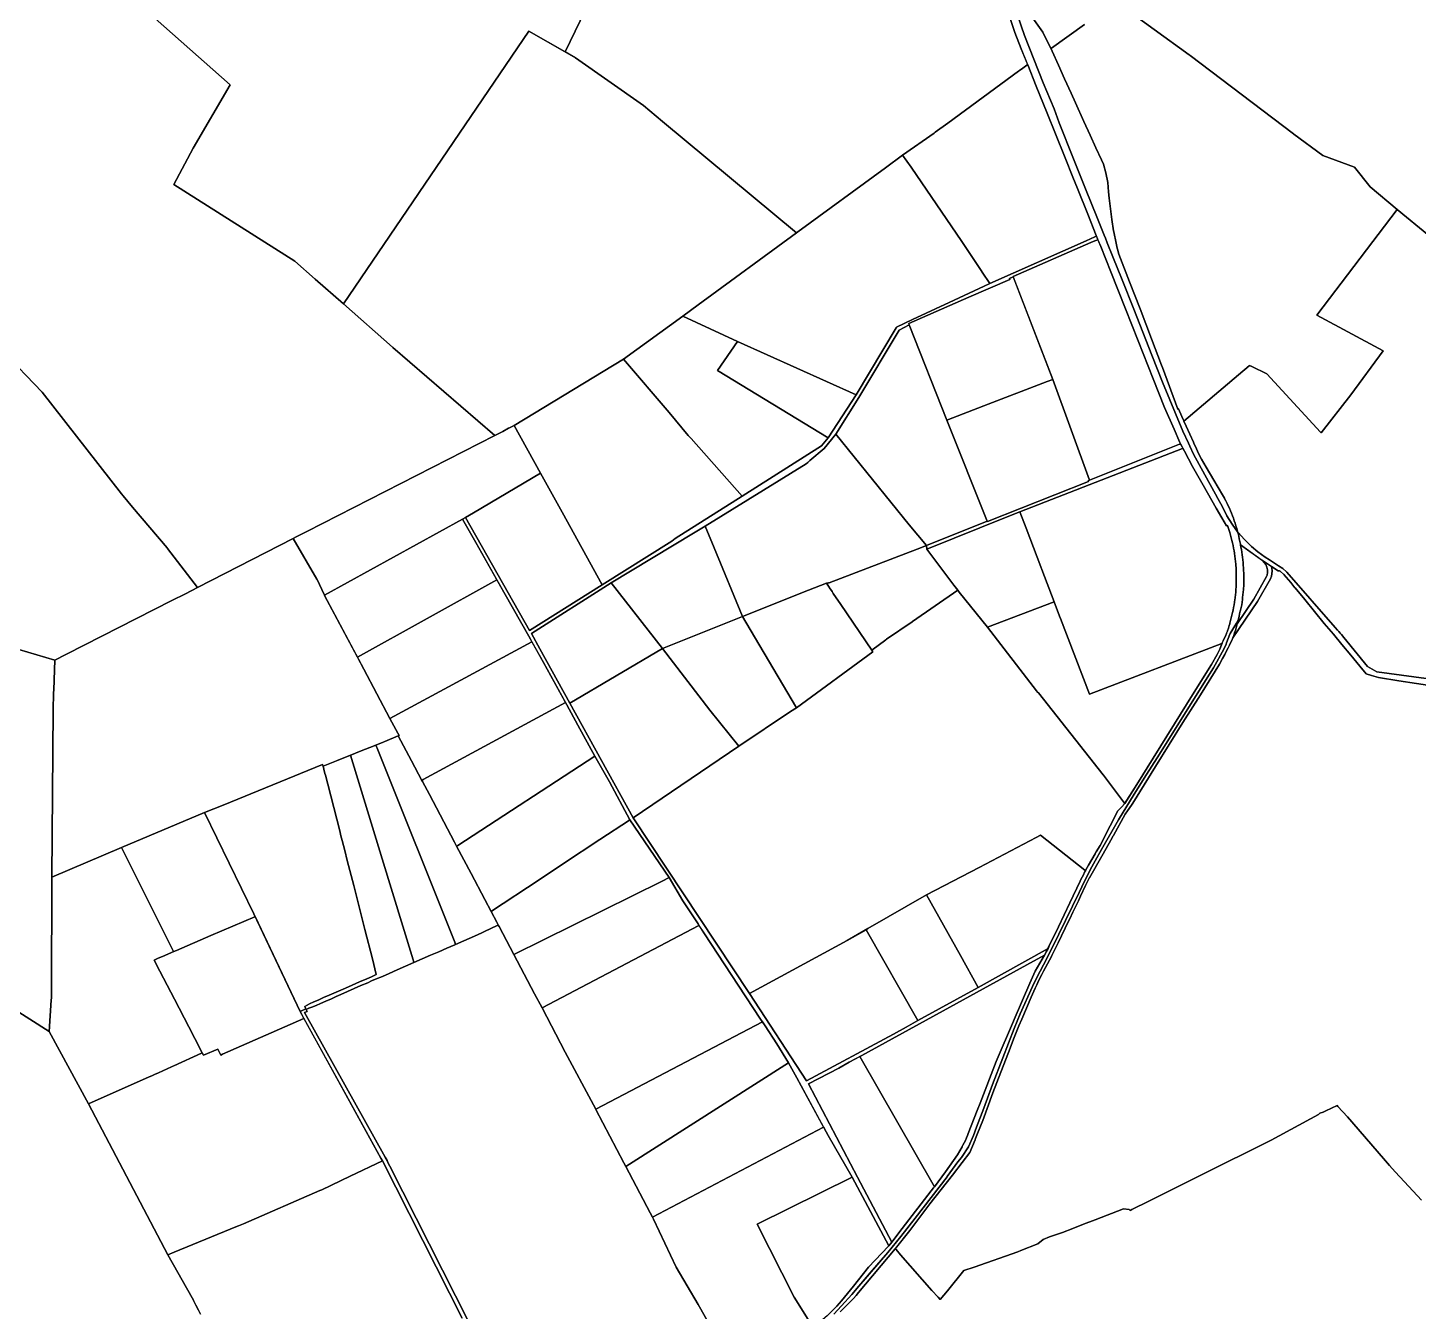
# Model space of a CAD drawing. Header units: metres. Extents: x 3 to 1005126, y 39 to 4383651.
# Drawn here: x 490232 to 491785, y 4364194 to 4365628 of the extents above; entities that cross this region are included whole.
import ezdxf

# ---------------------------------------------------------------- set-up
doc = ezdxf.new("R2010")
doc.units = ezdxf.units.M
doc.header["$MEASUREMENT"] = 0
doc.layers.add('TM_Llucmajor', color=7, linetype='Continuous')

msp = doc.modelspace()

# ---------------------------------------------------------------- linework, layer by layer
at = {"layer": 'TM_Llucmajor', "linetype": 'Continuous', "flags": 128}
for points in [[(490877, 4365693.5), (490832.2, 4365600.7), (490791.6, 4365623.9), (490584.3, 4365319.2), (490552.9, 4365346.8), (490552.7, 4365346.9), (490530, 4365367), (490496.5, 4365388.1), (490394.9, 4365452.5), (490416.5, 4365493.3), (490457.7, 4365564), (490393.4, 4365620.8), (490360.9, 4365649.6)], [(491328.1, 4365642.4), (491334.7, 4365622.5), (491341.8, 4365604.1), (491348.9, 4365586.6), (491348.5, 4365586.3), (491348.5, 4365586.3), (491348.1, 4365586), (491343.5, 4365582.7), (491339.9, 4365580.1), (491338.8, 4365579.3), (491259.7, 4365521.2), (491245.7, 4365511), (491244.3, 4365510), (491209.2, 4365485.3), (491190.1, 4365471.3), (491092.3, 4365399.9), (491091.6, 4365399.4), (491090.7, 4365398.7), (490941.1, 4365523), (490919.7, 4365540.8), (490843.8, 4365594.1), (490832.2, 4365600.7), (490877, 4365693.5)], [(491343.5, 4365654.1), (491366, 4365622.7), (491376.3, 4365601.4), (491383.3, 4365586.1), (491390.2, 4365570.8), (491397.5, 4365554.8), (491402.4, 4365544), (491411.7, 4365523.1), (491418.8, 4365507.6), (491425.3, 4365493.5), (491431.3, 4365480.3), (491433.6, 4365475.2), (491436.2, 4365465.5), (491438.6, 4365454.7), (491439.2, 4365444.5), (491439.9, 4365437.2), (491442.9, 4365413.5), (491444.9, 4365401), (491445.2, 4365399.8), (491447.7, 4365387), (491449.1, 4365381.5), (491449.4, 4365380.4), (491450.9, 4365374.7), (491462.8, 4365344), (491474.6, 4365313.7), (491487.2, 4365280.4), (491498.5, 4365250.7), (491499.5, 4365248.3), (491516.8, 4365201.8), (491517.4, 4365202), (491521.4, 4365193.5), (491523.5, 4365188.7), (491523.6, 4365188.4), (491526.2, 4365182.6), (491534.2, 4365164.7), (491534.6, 4365163.7), (491537.5, 4365157.5), (491539.9, 4365152.1), (491543.1, 4365145.7), (491548.4, 4365136.7), (491556.8, 4365122.4), (491566.6, 4365106), (491567.8, 4365104), (491568.8, 4365102.2), (491569, 4365101.8), (491570.4, 4365099.1), (491571.8, 4365096.4), (491573, 4365093.7), (491574.3, 4365091), (491575.5, 4365088.2), (491576.6, 4365085.4), (491577.7, 4365082.7), (491578.8, 4365079.8), (491579.8, 4365077), (491580.7, 4365074.2), (491581.7, 4365071.3), (491582.5, 4365068.4), (491583.3, 4365065.5), (491583.6, 4365064.6), (491583.6, 4365064.6), (491580.8, 4365068.3), (491577.3, 4365073.1), (491571.5, 4365082.6), (491566.6, 4365092.5), (491561.6, 4365101.7), (491558.7, 4365106.9), (491547, 4365128.4), (491534.4, 4365151.3), (491530.3, 4365160.2), (491528.6, 4365163.8), (491522.3, 4365177.2), (491499.5, 4365231.7), (491487.6, 4365262.1), (491467.5, 4365313.2), (491454.4, 4365346.1), (491444.1, 4365371.8), (491437.9, 4365387.3), (491435.8, 4365392.6), (491434.4, 4365396.1), (491426.1, 4365416.7), (491414.4, 4365446.1), (491400.3, 4365481.3), (491384.1, 4365521.7), (491378.4, 4365537), (491366.4, 4365566.1), (491356, 4365592.6), (491345.5, 4365619.1), (491337.6, 4365641.9)], [(491412.6, 4365631.4), (491375.6, 4365605), (491375.6, 4365605), (491374.8, 4365604.5), (491366, 4365622.7), (491343.5, 4365654.1)], [(491451.1, 4365654.2), (491529.5, 4365597.5), (491530.5, 4365596.8), (491646, 4365509.1), (491646.5, 4365508.8), (491678.6, 4365484.9), (491714.3, 4365471.9), (491731.5, 4365449.9), (491762, 4365424.7), (491671.9, 4365306.7), (491746.3, 4365266.7), (491710.1, 4365217.7), (491677, 4365175.1), (491676.3, 4365175.9), (491616.3, 4365241), (491599.5, 4365249.3), (491596.9, 4365250.6), (491596.5, 4365250.2), (491584.5, 4365240.1), (491523.6, 4365188.4), (491523.5, 4365188.6), (491523.5, 4365188.7), (491523.5, 4365188.7), (491521.4, 4365193.5), (491517.4, 4365202), (491516.8, 4365201.8), (491499.5, 4365248.3), (491498.5, 4365250.7), (491487.2, 4365280.4), (491474.6, 4365313.7), (491462.8, 4365344), (491450.9, 4365374.7), (491449.4, 4365380.4), (491449.1, 4365381.5), (491447.7, 4365387), (491445.2, 4365399.8), (491444.9, 4365401), (491442.9, 4365413.5), (491439.9, 4365437.2), (491439.2, 4365444.5), (491438.6, 4365454.7), (491436.2, 4365465.5), (491433.6, 4365475.2), (491431.3, 4365480.3), (491425.3, 4365493.5), (491418.8, 4365507.6), (491411.7, 4365523.1), (491402.4, 4365544), (491397.5, 4365554.8), (491390.2, 4365570.8), (491383.3, 4365586.1), (491376.3, 4365601.4), (491374.8, 4365604.5), (491375.6, 4365605), (491412.6, 4365631.4)], [(491797.1, 4365395.8), (491762, 4365424.7), (491731.5, 4365449.9), (491714.3, 4365471.9), (491678.6, 4365484.9), (491646.5, 4365508.8), (491646, 4365509.1), (491530.5, 4365596.8), (491529.5, 4365597.5), (491451.1, 4365654.2)], [(490360.9, 4365649.6), (490393.4, 4365620.8), (490457.7, 4365564), (490416.5, 4365493.3), (490394.9, 4365452.5), (490496.5, 4365388.1), (490530, 4365367), (490552.7, 4365346.9), (490552.9, 4365346.8), (490584.3, 4365319.2), (490639.1, 4365270.9), (490639.5, 4365270.6), (490753.5, 4365172.2), (490543.4, 4365065), (490531.5, 4365058.9), (490528.1, 4365057.2), (490421.4, 4365002.4), (490387.7, 4365046.2), (490387.3, 4365046.6), (490348.8, 4365092.2), (490343.4, 4365098.7), (490338.3, 4365104.7), (490336.5, 4365107), (490247.8, 4365220.7), (490203.6, 4365266.7)], [(491124.8, 4364188.9), (491135.6, 4364199.6), (491138.5, 4364202.8), (491140.8, 4364205.5), (491154.2, 4364222.1), (491171.1, 4364243.3), (491193.5, 4364266.6), (491193.9, 4364267.1), (491197.3, 4364271.3), (491198.4, 4364272.6), (491208.8, 4364286.3), (491241.2, 4364328.4), (491243.9, 4364332), (491244.7, 4364333.1), (491257, 4364349.8), (491270.5, 4364368.8), (491275.6, 4364377.5), (491275.8, 4364377.9), (491276.7, 4364379.5), (491278.1, 4364382.2), (491279.4, 4364384.8), (491280.7, 4364387.6), (491281.8, 4364390.4), (491282.6, 4364392.5), (491292.6, 4364418.1), (491295.8, 4364426.5), (491313.8, 4364473), (491333.2, 4364518.1), (491334, 4364519.8), (491351.5, 4364560.4), (491357.4, 4364574), (491367.6, 4364591.6), (491369.7, 4364595.1), (491369.8, 4364595.3), (491373.9, 4364603.9), (491378.1, 4364612.7), (491383.3, 4364623.4), (491396, 4364650.1), (491407.5, 4364674.5), (491408.5, 4364676.3), (491409.8, 4364679), (491411.2, 4364681.6), (491412.6, 4364684.3), (491414, 4364686.9), (491415.5, 4364689.5), (491416.9, 4364692.2), (491424.3, 4364705.1), (491425.3, 4364706.7), (491425.4, 4364707), (491429.9, 4364714.1), (491441.3, 4364736.4), (491447.4, 4364748.5), (491449.4, 4364752.6), (491454.2, 4364757.6), (491457.2, 4364760.9), (491470.8, 4364782.5), (491489.1, 4364811.8), (491512.9, 4364850), (491533.1, 4364882.5), (491554.4, 4364916.6), (491560.8, 4364927.6), (491563.7, 4364933.4), (491566.3, 4364940.6), (491567.4, 4364942.7), (491568.7, 4364945.4), (491569.9, 4364948.1), (491571.1, 4364950.9), (491571.3, 4364951.6), (491572.1, 4364953.7), (491572.2, 4364954.2), (491573.2, 4364957), (491574, 4364959.9), (491574.7, 4364962), (491574.8, 4364962.5), (491574.9, 4364962.8), (491575.7, 4364965.7), (491576.5, 4364968.6), (491577.2, 4364971.5), (491577.8, 4364974.4), (491578.5, 4364977.3), (491579, 4364980.3), (491579.6, 4364983.2), (491580.1, 4364986.2), (491580.5, 4364989.2), (491580.6, 4364989.6), (491580.7, 4364990.3), (491580.8, 4364991.1), (491580.8, 4364991.3), (491581.1, 4364994.3), (491581.4, 4364997.3), (491581.6, 4365000.3), (491581.8, 4365003.2), (491581.8, 4365003.4), (491582, 4365006.2), (491582.1, 4365008.6), (491582.1, 4365011.6), (491582.1, 4365014.6), (491582.1, 4365017.6), (491582, 4365020.6), (491581.8, 4365023.6), (491581.8, 4365024.8), (491581.6, 4365026.6), (491581.5, 4365028.5), (491581.2, 4365031.4), (491581.2, 4365031.6), (491580.9, 4365034.4), (491580.5, 4365037.4), (491580, 4365040.4), (491579.9, 4365041.3), (491579.6, 4365043.1), (491579.6, 4365043.3), (491579, 4365046.3), (491578.5, 4365049.2), (491577.8, 4365052.2), (491577.1, 4365055.1), (491576.4, 4365058), (491575.7, 4365060.9), (491574.8, 4365063.8), (491572.1, 4365071.8), (491571.3, 4365071.5), (491571, 4365071.4), (491565.9, 4365080.3), (491559.7, 4365090.9), (491544.9, 4365116.7), (491533.1, 4365137.8), (491524.2, 4365154.6), (491519.1, 4365164.4), (491512.5, 4365179.3), (491501.9, 4365203.7), (491489.2, 4365235.5), (491472.3, 4365278), (491458.3, 4365313.8), (491442, 4365354.9), (491430.7, 4365383.2), (491425.6, 4365395.6), (491416.1, 4365419.4), (491404.5, 4365448.2), (491399.5, 4365461), (491390.8, 4365482.4), (491380.2, 4365509.4), (491370.8, 4365532.3), (491358.6, 4365562.4), (491349, 4365586.2), (491341.8, 4365604.1), (491334.7, 4365622.5), (491328.1, 4365642.4)], [(491337.6, 4365641.9), (491345.5, 4365619.1), (491356, 4365592.6), (491366.4, 4365566.1), (491378.4, 4365537), (491384.1, 4365521.7), (491400.3, 4365481.3), (491414.4, 4365446.1), (491426.1, 4365416.7), (491434.4, 4365396.1), (491435.8, 4365392.6), (491437.9, 4365387.3), (491444.1, 4365371.8), (491454.4, 4365346.1), (491467.5, 4365313.2), (491487.6, 4365262.1), (491499.5, 4365231.7), (491522.3, 4365177.2), (491528.6, 4365163.8), (491530.3, 4365160.2), (491534.4, 4365151.3), (491547, 4365128.4), (491558.7, 4365106.9), (491561.6, 4365101.7), (491566.6, 4365092.5), (491571.5, 4365082.6), (491577.3, 4365073.1), (491580.8, 4365068.3), (491583.6, 4365064.6), (491584.1, 4365062.6), (491584.8, 4365059.7), (491585.4, 4365056.8), (491586, 4365053.9), (491586.6, 4365050.9), (491586.6, 4365050.7), (491587.2, 4365047.7), (491587.8, 4365044.8), (491588.3, 4365041.8), (491588.7, 4365038.9), (491589, 4365036.5), (491589.3, 4365033.5), (491589.6, 4365030.5), (491589.8, 4365027.5), (491590, 4365024.5), (491590.2, 4365021.5), (491590.4, 4365018.5), (491590.5, 4365015.5), (491590.6, 4365012.5), (491590.6, 4365010.5), (491590.6, 4365007.5), (491590.4, 4365004.5), (491590.1, 4365001.5), (491590, 4365000.1), (491589.7, 4364997.1), (491589.4, 4364994.2), (491589.1, 4364991.2), (491588.9, 4364989.1), (491588.6, 4364986.2), (491588.1, 4364983.2), (491587.5, 4364980.3), (491586.9, 4364977.3), (491586.5, 4364976), (491585.8, 4364973.1), (491585.1, 4364970.2), (491584.5, 4364967.3), (491584.2, 4364965.9), (491582.3, 4364962.8), (491575.3, 4364951.1), (491574.8, 4364950.3), (491571.2, 4364940.5), (491570.7, 4364939.2), (491568.2, 4364933.5), (491556.6, 4364912.9), (491547.6, 4364898.4), (491524.3, 4364860.8), (491493.5, 4364812.1), (491481.8, 4364793.6), (491468.1, 4364771.5), (491450.4, 4364743), (491431.5, 4364709.7), (491424.5, 4364697.3), (491420.6, 4364690.4), (491412.5, 4364674.6), (491406.4, 4364661.8), (491383.6, 4364615.2), (491374.3, 4364596.1), (491371.3, 4364589.8), (491370.4, 4364587.9), (491359.2, 4364566.8), (491354.4, 4364556.8), (491340.7, 4364526.3), (491333.9, 4364509.7), (491321.1, 4364477.1), (491309.6, 4364447.2), (491299.8, 4364420.9), (491291.9, 4364399.6), (491288.4, 4364390.4), (491282.7, 4364377.8), (491275.1, 4364365.7), (491271.1, 4364360.8), (491259.1, 4364344.6), (491258.9, 4364344.3), (491223.2, 4364298), (491207.3, 4364277.4), (491192.7, 4364259.7), (491160.4, 4364222.1), (491152.4, 4364212.7), (491141, 4364200), (491132.3, 4364190.6)], [(491794.2, 4364900.9), (491739.1, 4364908.1), (491728.5, 4364914.4), (491702.3, 4364946.5), (491699.6, 4364949.8), (491698.3, 4364951.3), (491696.6, 4364953.3), (491695.3, 4364954.8), (491692.7, 4364957.7), (491638.6, 4365019.6), (491638.1, 4365020.1), (491634.2, 4365023.8), (491629.1, 4365026.6), (491619, 4365033.5), (491614.4, 4365036.5), (491614.4, 4365036.5), (491606.3, 4365042.3), (491599.2, 4365048.2), (491591.2, 4365055.9), (491584, 4365064), (491583.8, 4365064.2), (491583.6, 4365064.6), (491583.3, 4365065.5), (491582.5, 4365068.4), (491581.7, 4365071.3), (491580.7, 4365074.2), (491579.8, 4365077), (491578.8, 4365079.8), (491577.7, 4365082.7), (491576.6, 4365085.4), (491575.5, 4365088.2), (491574.3, 4365091), (491573, 4365093.7), (491571.8, 4365096.4), (491570.4, 4365099.1), (491569, 4365101.8), (491568.8, 4365102.2), (491567.8, 4365104), (491566.6, 4365106), (491556.8, 4365122.4), (491548.4, 4365136.7), (491543.1, 4365145.7), (491539.9, 4365152.1), (491537.5, 4365157.5), (491534.6, 4365163.7), (491534.2, 4365164.7), (491526.2, 4365182.6), (491523.6, 4365188.4), (491584.5, 4365240.1), (491596.5, 4365250.2), (491596.9, 4365250.6), (491599.5, 4365249.3), (491616.3, 4365241), (491676.3, 4365175.9), (491677, 4365175.1), (491710.1, 4365217.7), (491746.3, 4365266.7), (491671.9, 4365306.7), (491762, 4365424.7), (491797.1, 4365395.8)], [(490203.6, 4365266.7), (490247.8, 4365220.7), (490336.5, 4365107), (490338.3, 4365104.7), (490343.4, 4365098.7), (490348.8, 4365092.2), (490387.3, 4365046.6), (490387.7, 4365046.2), (490421.4, 4365002.4), (490407.8, 4364995.5), (490392.5, 4364987.9), (490274.9, 4364927.9), (490274.1, 4364927.5), (490261.9, 4364921.3), (490181, 4364945.1)], [(491851.7, 4364884.9), (491783.4, 4364895.2), (491763.7, 4364898.2), (491741, 4364901.9), (491733.2, 4364904.3), (491727.3, 4364906), (491720.2, 4364914.6), (491710.1, 4364926.9), (491700.1, 4364938.7), (491690.6, 4364950.2), (491680.4, 4364962.4), (491658.8, 4364989), (491647.7, 4365002.1), (491647.5, 4365002.2), (491643.1, 4365008.2), (491635.4, 4365016.7), (491634.8, 4365017.4), (491631.6, 4365020.3), (491631, 4365020.8), (491630.3, 4365021.2), (491628.9, 4365021), (491621.3, 4365026), (491611.2, 4365032.5), (491611, 4365032.7), (491586.7, 4365050.2), (491586.6, 4365050.7), (491586.6, 4365050.9), (491586, 4365053.9), (491585.4, 4365056.8), (491584.8, 4365059.7), (491584.1, 4365062.6), (491583.6, 4365064.6), (491583.8, 4365064.2), (491584, 4365064), (491591.2, 4365055.9), (491599.2, 4365048.2), (491606.3, 4365042.3), (491614.4, 4365036.5), (491614.4, 4365036.5), (491619, 4365033.5), (491629.1, 4365026.6), (491634.2, 4365023.8), (491638.1, 4365020.1), (491638.6, 4365019.6), (491692.7, 4364957.7), (491695.3, 4364954.8), (491696.6, 4364953.3), (491698.3, 4364951.3), (491699.6, 4364949.8), (491702.3, 4364946.5), (491728.5, 4364914.4), (491739.1, 4364908.1), (491794.2, 4364900.9)], [(491788.9, 4364317.9), (491770.2, 4364338.4), (491759.6, 4364349.9), (491753.4, 4364356.8), (491751.1, 4364359.4), (491746.4, 4364364.6), (491706.3, 4364411), (491695.7, 4364422.8), (491694.9, 4364423.8), (491682.2, 4364417.9), (491679.1, 4364416.4), (491675.4, 4364415.1), (491673.9, 4364413.8), (491621.2, 4364385.2), (491542.5, 4364345.9), (491484.5, 4364317), (491465.5, 4364307.5), (491463.6, 4364306.6), (491462.5, 4364307.5), (491456.2, 4364308.3), (491424.4, 4364296.2), (491411.5, 4364291.1), (491399.5, 4364286.4), (491387.9, 4364282.1), (491373.4, 4364277.3), (491366.2, 4364274.2), (491360.4, 4364269.3), (491341.2, 4364261.7), (491338.1, 4364260.5), (491289.1, 4364243.2), (491277.6, 4364239.4), (491259.3, 4364216.9), (491251.3, 4364207.2), (491249, 4364209.7), (491241.9, 4364217.2), (491206.7, 4364257.1), (491201.9, 4364263.1), (491201.3, 4364263.8), (491201.2, 4364264), (491217.2, 4364284.3), (491239.8, 4364313.8), (491264.8, 4364346), (491275.8, 4364360.2), (491284.5, 4364371.4), (491290.2, 4364385.4), (491290.8, 4364386.9), (491293, 4364392.5), (491298.7, 4364407.2), (491310.2, 4364438), (491319.1, 4364461.1), (491327.4, 4364483.2), (491333.9, 4364499.8), (491339.2, 4364512.9), (491342.4, 4364520.4), (491353, 4364544.9), (491357.5, 4364554.8), (491359.2, 4364558.5), (491361.6, 4364563.9), (491364.8, 4364570.1), (491366.7, 4364573.9), (491373.4, 4364586.2), (491375.2, 4364589.5), (491376.1, 4364591.3), (491383.2, 4364605.7), (491394.6, 4364629.7), (491395.9, 4364632.3), (491399.5, 4364639.9), (491405.6, 4364652.6), (491408.1, 4364657.6), (491413.7, 4364669.4), (491418.1, 4364678.4), (491418.2, 4364678.3), (491431.7, 4364702.5), (491443.2, 4364722.9), (491444.3, 4364724.7), (491444.7, 4364725.4), (491458, 4364749.1), (491458, 4364749.2), (491460.6, 4364753), (491464.9, 4364759.5), (491466.3, 4364761.7), (491491.7, 4364802.4), (491491.7, 4364802.4), (491522.5, 4364851.8), (491542, 4364882.7), (491563.3, 4364916.7), (491566.7, 4364923.3), (491569.2, 4364927.8), (491571.6, 4364932.6), (491573.1, 4364935.2), (491574.4, 4364937.9), (491575.7, 4364940.6), (491577, 4364943.3), (491578.1, 4364946.1), (491605.7, 4364986.9), (491620.3, 4365012.2), (491621.3, 4365015), (491621.9, 4365017.9), (491622, 4365020.9), (491621.7, 4365023.9), (491621.3, 4365026), (491628.9, 4365021), (491630.3, 4365021.2), (491631, 4365020.8), (491631.6, 4365020.3), (491634.8, 4365017.4), (491643.1, 4365008.2), (491647.5, 4365002.2), (491647.7, 4365002.1), (491658.8, 4364989), (491680.4, 4364962.4), (491690.6, 4364950.2), (491700.1, 4364938.7), (491710.1, 4364926.9), (491720.2, 4364914.6), (491727.3, 4364906), (491733.2, 4364904.3), (491741, 4364901.9), (491763.7, 4364898.2), (491783.4, 4364895.2), (491851.7, 4364884.9)], [(491132.3, 4364190.6), (491141, 4364200), (491152.4, 4364212.7), (491160.4, 4364222.1), (491173, 4364236.8), (491192.7, 4364259.7), (491207.3, 4364277.4), (491223.2, 4364298), (491258.9, 4364344.3), (491259.1, 4364344.6), (491271.1, 4364360.8), (491275.1, 4364365.7), (491282.7, 4364377.8), (491288.4, 4364390.4), (491291.9, 4364399.6), (491299.8, 4364420.9), (491309.6, 4364447.2), (491321.1, 4364477.1), (491333.9, 4364509.7), (491340.7, 4364526.3), (491354.4, 4364556.8), (491359.2, 4364566.8), (491370.4, 4364587.9), (491371.3, 4364589.8), (491374.3, 4364596.1), (491383.6, 4364615.2), (491406.4, 4364661.8), (491412.5, 4364674.6), (491420.6, 4364690.4), (491424.5, 4364697.3), (491431.5, 4364709.7), (491450.4, 4364743), (491468.1, 4364771.5), (491481.8, 4364793.6), (491493.5, 4364812.1), (491524.3, 4364860.8), (491547.6, 4364898.4), (491556.6, 4364912.9), (491568.2, 4364933.5), (491570.7, 4364939.2), (491571.2, 4364940.5), (491574.8, 4364950.3), (491575.3, 4364951.1), (491582.3, 4364962.8), (491584.2, 4364965.9), (491583.8, 4364964.3), (491583.5, 4364963.3), (491583.2, 4364962), (491582.8, 4364960.3), (491582, 4364957.5), (491581.2, 4364954.6), (491580.2, 4364951.7), (491579.2, 4364948.9), (491578.1, 4364946.1), (491577, 4364943.3), (491575.7, 4364940.6), (491574.4, 4364937.9), (491573.1, 4364935.2), (491571.6, 4364932.6), (491569.2, 4364927.8), (491566.7, 4364923.3), (491563.3, 4364916.7), (491542, 4364882.7), (491522.5, 4364851.8), (491491.7, 4364802.4), (491466.3, 4364761.7), (491464.9, 4364759.5), (491460.6, 4364753), (491458, 4364749.2), (491458, 4364749.1), (491444.7, 4364725.4), (491444.3, 4364724.7), (491443.2, 4364722.9), (491431.7, 4364702.5), (491418.2, 4364678.3), (491418.1, 4364678.4), (491413.7, 4364669.4), (491408.1, 4364657.6), (491405.6, 4364652.6), (491399.5, 4364639.9), (491395.9, 4364632.3), (491394.6, 4364629.7), (491383.2, 4364605.7), (491376.1, 4364591.3), (491375.2, 4364589.5), (491373.4, 4364586.2), (491366.7, 4364573.9), (491364.8, 4364570.1), (491361.6, 4364563.9), (491359.2, 4364558.5), (491357.5, 4364554.8), (491353, 4364544.9), (491342.4, 4364520.4), (491339.2, 4364512.9), (491333.9, 4364499.8), (491327.4, 4364483.2), (491319.1, 4364461.1), (491310.2, 4364438), (491298.7, 4364407.2), (491293, 4364392.5), (491290.8, 4364386.9), (491290.2, 4364385.4), (491284.5, 4364371.4), (491275.8, 4364360.2), (491264.8, 4364346), (491239.8, 4364313.8), (491217.2, 4364284.3), (491201, 4364263.8), (491160, 4364214.9), (491157.3, 4364211.7), (491154.4, 4364208.3), (491139.6, 4364193.3)], [(490812.5, 4364008.2), (490636.3, 4364355.9), (490634.1, 4364360.3), (490633.1, 4364362.2), (490630.9, 4364366.2), (490541, 4364527.8), (490543.7, 4364528.9), (490542.7, 4364531.1), (490545.8, 4364532.4), (490549, 4364533.6), (490553.8, 4364535.6), (490558.6, 4364537.7), (490564.9, 4364540.4), (490571.1, 4364543.1), (490576.4, 4364545.5), (490581.6, 4364547.9), (490589, 4364551.2), (490596.4, 4364554.4), (490604, 4364557.7), (490611.6, 4364561), (490615.9, 4364562.9), (490620.3, 4364564.8), (490627.9, 4364568.1), (490635.5, 4364571.4), (490644.6, 4364575.4), (490653.7, 4364579.3), (490663.2, 4364583.6), (490672.2, 4364587.6), (490681.6, 4364591.6), (490690.9, 4364595.6), (490699.9, 4364599.5), (490708.8, 4364603.4), (490709.8, 4364603.8), (490734.2, 4364614.5), (490739.9, 4364617), (490751.3, 4364622.6), (490757.4, 4364625.3), (490758.3, 4364623.7), (490774.9, 4364592.4), (490798, 4364548.7), (490806.3, 4364533), (490832.1, 4364483.4), (490863.9, 4364424.4), (490866.4, 4364419.9), (490866.6, 4364419.5), (490897.8, 4364359.8), (490900.1, 4364355.5), (490927.1, 4364303.8), (490929.7, 4364298.9), (490930.8, 4364296.8), (490956.1, 4364243.1), (490980.9, 4364201.6), (490982.4, 4364199.1), (491028.3, 4364116.9)], [(490172.9, 4364558.9), (490255.6, 4364506.5), (490299.7, 4364425.5), (490388.3, 4364256.9), (490415.3, 4364209.1), (490416.7, 4364206.2), (490416.9, 4364205.9), (490419.5, 4364200.8), (490422.4, 4364195.2), (490424.6, 4364190.9)], [(490717.1, 4364186.2), (490702.8, 4364214.3), (490628, 4364361.9), (490626.3, 4364365.1), (490535.9, 4364528.7), (490542.4, 4364531.7), (490542.4, 4364531.7), (490542.6, 4364531.3), (490542.7, 4364531.1), (490543.7, 4364528.9), (490541, 4364527.8), (490630.9, 4364366.2), (490633.1, 4364362.2), (490634.1, 4364360.3), (490636.3, 4364355.9), (490812.5, 4364008.2)], [(491139.6, 4364193.3), (491154.4, 4364208.3), (491157.3, 4364211.7), (491160, 4364214.9), (491201, 4364263.8), (491201.2, 4364264), (491201.3, 4364263.8), (491201.9, 4364263.1), (491206.7, 4364257.1), (491241.9, 4364217.2), (491249, 4364209.7), (491251.3, 4364207.2), (491259.3, 4364216.9), (491277.6, 4364239.4), (491289.1, 4364243.2), (491338.1, 4364260.5), (491341.2, 4364261.7), (491360.4, 4364269.3), (491366.2, 4364274.2), (491373.4, 4364277.3), (491387.9, 4364282.1), (491399.5, 4364286.4), (491411.5, 4364291.1), (491424.4, 4364296.2), (491456.2, 4364308.3), (491462.5, 4364307.5), (491463.6, 4364306.6), (491465.5, 4364307.5), (491484.5, 4364317), (491542.5, 4364345.9), (491621.2, 4364385.2), (491673.9, 4364413.8), (491675.4, 4364415.1), (491679.1, 4364416.4), (491682.2, 4364417.9), (491694.9, 4364423.8), (491695.7, 4364422.8), (491706.3, 4364411), (491746.4, 4364364.6), (491751.1, 4364359.4), (491753.4, 4364356.8), (491759.6, 4364349.9), (491770.2, 4364338.4), (491788.9, 4364317.9)], [(490424.6, 4364190.9), (490422.4, 4364195.2), (490419.5, 4364200.8), (490416.9, 4364205.9), (490416.7, 4364206.2), (490415.3, 4364209.1), (490415.3, 4364209.1), (490388.3, 4364256.9), (490395.1, 4364260), (490457.7, 4364285.5), (490464.2, 4364288.2), (490467.1, 4364289.4), (490468.9, 4364290.2), (490472.6, 4364291.8), (490558.2, 4364328.7), (490560.3, 4364329.8), (490592, 4364344.8), (490628, 4364361.9), (490702.8, 4364214.3), (490717.1, 4364186.2)]]:
    msp.add_lwpolyline(points, dxfattribs=at)
for points in [[(490639.1, 4365270.9), (490584.3, 4365319.2), (490791.6, 4365623.9), (490843.8, 4365594.1), (490919.7, 4365540.8), (490941.1, 4365523), (491090.7, 4365398.7), (490980.8, 4365318.1), (490963.6, 4365305.4), (490897.5, 4365257.6), (490775, 4365183.4), (490769.2, 4365180.4), (490769, 4365180.3), (490762.4, 4365176.8), (490753.5, 4365172.2), (490639.5, 4365270.6), (490639.1, 4365270.9)], [(491425.6, 4365395), (491423.9, 4365394.2), (491414.5, 4365389.7), (491306.7, 4365342.2), (491298.2, 4365354.8), (491297.1, 4365356.4), (491275.3, 4365389.1), (491218.9, 4365472), (491209.2, 4365485.3), (491244.3, 4365510), (491245.7, 4365511), (491259.7, 4365521.2), (491338.8, 4365579.3), (491339.9, 4365580.1), (491343.5, 4365582.7), (491348.1, 4365586), (491348.5, 4365586.3), (491348.9, 4365586.6), (491349, 4365586.2), (491358.6, 4365562.4), (491370.8, 4365532.3), (491380.2, 4365509.4), (491390.8, 4365482.4), (491399.5, 4365461), (491404.5, 4365448.2), (491416.1, 4365419.4), (491425.6, 4365395.6), (491425.8, 4365395.1), (491425.6, 4365395)], [(491024.9, 4365277.1), (490963.6, 4365305.4), (490980.8, 4365318.1), (491090.7, 4365398.7), (491091.6, 4365399.4), (491092.3, 4365399.9), (491190.1, 4365471.3), (491209.2, 4365485.3), (491218.9, 4365472), (491275.3, 4365389.1), (491297.1, 4365356.4), (491298.2, 4365354.8), (491306.7, 4365342.2), (491300.3, 4365339.2), (491261.2, 4365320.9), (491220.4, 4365301.9), (491202.3, 4365293.1), (491202, 4365292.7), (491157.4, 4365217.8), (491024.9, 4365277.1)], [(491371.7, 4364599.3), (491369.8, 4364595.3), (491369.7, 4364595.1), (491367.6, 4364591.6), (491348.1, 4364580.9), (491276.9, 4364541.8), (491261.9, 4364533.6), (491163.5, 4364479.7), (491149.6, 4364472.1), (491137.9, 4364465.7), (491103.9, 4364448), (491158.9, 4364343.9), (491197.3, 4364271.3), (491193.9, 4364267.1), (491153, 4364343.8), (491126, 4364390.4), (491121.6, 4364398.6), (491091.1, 4364454.6), (491081.7, 4364471.6), (491068.7, 4364492.8), (491055.5, 4364512.7), (491050.5, 4364520.4), (491017.7, 4364570.3), (490987.8, 4364615.7), (490980.6, 4364626.7), (490963.8, 4364652.5), (490948.5, 4364678.5), (490904.6, 4364743.1), (490881.6, 4364785.2), (490865.5, 4364814.2), (490846.4, 4364848.7), (490833.9, 4364871.4), (490812, 4364911.1), (490807.9, 4364918.5), (490791.5, 4364948.2), (490765.2, 4364994.6), (490732.2, 4365052.8), (490717.4, 4365078.8), (490720.9, 4365080.8), (490792.3, 4364954.3), (490873.6, 4365005.5), (490951.2, 4365054.4), (490954.9, 4365057.3), (491029.9, 4365104.5), (491118.7, 4365160.8), (491126.2, 4365169.8), (491157.4, 4365217.8), (491202, 4365292.7), (491202.3, 4365293.1), (491220.4, 4365301.9), (491261.2, 4365320.9), (491300.3, 4365339.2), (491306.7, 4365342.2), (491414.5, 4365389.7), (491423.9, 4365394.2), (491425.6, 4365395), (491425.8, 4365395.1), (491427.5, 4365390.9), (491427.3, 4365390.8), (491423.9, 4365389.7), (491419.7, 4365387.9), (491332.6, 4365349.7), (491332.6, 4365349.6), (491328.5, 4365347.8), (491329, 4365346.7), (491283.1, 4365326.7), (491216, 4365297.4), (491216.7, 4365295.7), (491205.2, 4365290), (491160.2, 4365214.8), (491134.5, 4365173.6), (491121.5, 4365157.9), (491105.7, 4365144.3), (491103.2, 4365142.1), (491101.6, 4365140.7), (490988.6, 4365070.9), (490975.6, 4365063.1), (490883.6, 4365007.5), (490794.5, 4364951.1), (490804, 4364934), (490837.5, 4364873.2), (490908.1, 4364745.1), (491038.2, 4364549.1), (491102, 4364451.5), (491199, 4364503.5), (491213.1, 4364511.3), (491226.3, 4364518.6), (491293.6, 4364555.8), (491371.7, 4364599.3)], [(491519.3, 4365162.7), (491518.5, 4365162.4), (491418, 4365122.2), (491377.1, 4365234.7), (491332.6, 4365349.7), (491419.7, 4365387.9), (491423.9, 4365389.7), (491427.3, 4365390.8), (491427.5, 4365390.9), (491430.7, 4365383.2), (491442, 4365354.9), (491458.3, 4365313.8), (491472.3, 4365278), (491489.2, 4365235.5), (491501.9, 4365203.7), (491512.5, 4365179.3), (491519.1, 4365164.4), (491519.9, 4365162.9), (491519.3, 4365162.7)], [(491370.6, 4365232.5), (491300.1, 4365205.4), (491258.8, 4365189.5), (491216.7, 4365295.7), (491216, 4365297.4), (491283.1, 4365326.7), (491329, 4365346.7), (491328.5, 4365347.8), (491332.6, 4365349.6), (491377.1, 4365234.7), (491370.6, 4365232.5)], [(490948.2, 4365197.8), (490897.5, 4365257.6), (490963.6, 4365305.4), (491024.9, 4365277.1), (491002.2, 4365244.7), (491126.2, 4365169.8), (491118.7, 4365160.8), (491029.9, 4365104.5), (490972.8, 4365168.8), (490969.7, 4365172.4), (490948.2, 4365197.8)], [(491303.7, 4365076.6), (491236.1, 4365049.2), (491216.7, 4365072.4), (491134.5, 4365173.6), (491160.2, 4365214.8), (491205.2, 4365290), (491216.7, 4365295.7), (491258.8, 4365189.5), (491303.7, 4365076.6)], [(491126.2, 4365169.8), (491002.2, 4365244.7), (491024.9, 4365277.1), (491157.4, 4365217.8), (491126.2, 4365169.8)], [(490804.7, 4365130), (490775, 4365183.4), (490897.5, 4365257.6), (490948.2, 4365197.8), (490969.7, 4365172.4), (490972.8, 4365168.8), (491029.9, 4365104.5), (490954.9, 4365057.3), (490951.2, 4365054.4), (490873.6, 4365005.5), (490828.8, 4365086.6), (490804.7, 4365130)], [(491416.4, 4365121.6), (491416.8, 4365120.7), (491303.9, 4365076.1), (491303.7, 4365076.6), (491258.8, 4365189.5), (491300.1, 4365205.4), (491370.6, 4365232.5), (491377.1, 4365234.7), (491418, 4365122.2), (491416.4, 4365121.6)], [(490554.7, 4365011.7), (490528.1, 4365057.2), (490531.5, 4365058.9), (490543.4, 4365065), (490753.5, 4365172.2), (490762.4, 4365176.8), (490769, 4365180.3), (490769.2, 4365180.4), (490775, 4365183.4), (490804.7, 4365130), (490729.8, 4365086), (490720.9, 4365080.8), (490717.4, 4365078.8), (490640.2, 4365036.4), (490563.1, 4364994), (490560.2, 4365000.1), (490554.9, 4365011.3), (490554.7, 4365011.7)], [(490998.6, 4365046.6), (490988.6, 4365070.9), (491101.6, 4365140.7), (491103.2, 4365142.1), (491105.7, 4365144.3), (491121.5, 4365157.9), (491134.5, 4365173.6), (491216.7, 4365072.4), (491236.1, 4365049.2), (491225.6, 4365045.2), (491127, 4365007.7), (491126.3, 4365007.5), (491124.2, 4365007.2), (491104.2, 4364999.3), (491030.2, 4364970.1), (490998.6, 4365046.6)], [(491519.3, 4365162.7), (491519.9, 4365162.9), (491522.4, 4365158), (491522.1, 4365157.9), (491340.3, 4365086.9), (491326.1, 4365081.3), (491236.2, 4365045.3), (491236.1, 4365049.2), (491303.7, 4365076.6), (491303.9, 4365076.1), (491416.8, 4365120.7), (491416.4, 4365121.6), (491418, 4365122.2), (491518.5, 4365162.4), (491519.3, 4365162.7)], [(491571.3, 4364951.6), (491571.1, 4364950.9), (491569.9, 4364948.1), (491568.7, 4364945.4), (491567.4, 4364942.7), (491566.3, 4364940.6), (491566.2, 4364940.1), (491565.9, 4364940), (491417.9, 4364883.2), (491385.6, 4364967.7), (491384.5, 4364970.5), (491378.5, 4364986.3), (491364.7, 4365022.6), (491363.6, 4365025.5), (491347.2, 4365068.7), (491340.3, 4365086.9), (491522.1, 4365157.9), (491522.4, 4365158), (491524.2, 4365154.6), (491533.1, 4365137.8), (491544.9, 4365116.7), (491559.7, 4365090.9), (491565.9, 4365080.3), (491571, 4365071.4), (491571.3, 4365071.5), (491572.1, 4365071.8), (491574.8, 4365063.8), (491575.7, 4365060.9), (491576.4, 4365058), (491577.1, 4365055.1), (491577.8, 4365052.2), (491578.5, 4365049.2), (491579, 4365046.3), (491579.6, 4365043.3), (491579.6, 4365043.1), (491579.9, 4365041.3), (491580, 4365040.4), (491580.5, 4365037.4), (491580.9, 4365034.4), (491581.2, 4365031.6), (491581.2, 4365031.4), (491581.5, 4365028.5), (491581.6, 4365026.6), (491581.8, 4365024.8), (491581.8, 4365023.6), (491582, 4365020.6), (491582.1, 4365017.6), (491582.1, 4365014.6), (491582.1, 4365011.6), (491582.1, 4365008.6), (491582, 4365006.2), (491581.8, 4365003.4), (491581.8, 4365003.2), (491581.6, 4365000.3), (491581.4, 4364997.3), (491581.1, 4364994.3), (491580.8, 4364991.3), (491580.8, 4364991.1), (491580.7, 4364990.3), (491580.6, 4364989.6), (491580.5, 4364989.2), (491580.1, 4364986.2), (491579.6, 4364983.2), (491579, 4364980.3), (491578.5, 4364977.3), (491577.8, 4364974.4), (491577.2, 4364971.5), (491576.5, 4364968.6), (491575.7, 4364965.7), (491574.9, 4364962.8), (491574.8, 4364962.5), (491574.7, 4364962.3), (491574.7, 4364962), (491574, 4364959.9), (491573.2, 4364957), (491572.2, 4364954.2), (491572.1, 4364953.7), (491571.3, 4364951.6)], [(490792.3, 4364954.3), (490720.9, 4365080.8), (490729.8, 4365086), (490804.7, 4365130), (490828.8, 4365086.6), (490873.6, 4365005.5), (490792.3, 4364954.3)], [(490600.1, 4364924.6), (490563.3, 4364993.6), (490563.1, 4364994), (490640.2, 4365036.4), (490717.4, 4365078.8), (490732.2, 4365052.8), (490755.9, 4365010.9), (490600.1, 4364924.6)], [(491266.3, 4365004.9), (491236.2, 4365045.3), (491326.1, 4365081.3), (491340.3, 4365086.9), (491347.2, 4365068.7), (491363.6, 4365025.5), (491364.7, 4365022.6), (491378.5, 4364986.3), (491304.2, 4364958.2), (491272.5, 4364997.4), (491270.8, 4364999.4), (491266.3, 4365004.9)], [(490940.8, 4364934.2), (490883.6, 4365007.5), (490975.6, 4365063.1), (490988.6, 4365070.9), (490998.6, 4365046.6), (491030.2, 4364970.1), (490940.8, 4364934.2)], [(490429.3, 4364751.1), (490336.4, 4364712.2), (490258.6, 4364678.9), (490260, 4364865.7), (490260.6, 4364884.5), (490260.6, 4364884.8), (490260.7, 4364888.1), (490261.9, 4364921.3), (490274.1, 4364927.5), (490274.9, 4364927.9), (490392.5, 4364987.9), (490407.8, 4364995.5), (490421.4, 4365002.4), (490528.1, 4365057.2), (490554.7, 4365011.7), (490554.9, 4365011.3), (490560.2, 4365000.1), (490563.1, 4364994), (490563.3, 4364993.6), (490607.1, 4364911.3), (490636.4, 4364856.2), (490645.2, 4364839.7), (490646.7, 4364837), (490645.7, 4364836.6), (490630.8, 4364830.6), (490628.7, 4364829.8), (490620.6, 4364826.5), (490602.2, 4364819.1), (490597.7, 4364817.3), (490595.2, 4364816.3), (490592.4, 4364815.2), (490576.5, 4364808.8), (490563.6, 4364803.6), (490561.6, 4364802.8), (490561.1, 4364804.7), (490449.9, 4364759.5), (490429.3, 4364751.1)], [(491125.6, 4365005), (491124.2, 4365007.2), (491126.3, 4365007.5), (491127, 4365007.7), (491225.6, 4365045.2), (491236.1, 4365049.2), (491236.2, 4365045.3), (491266.3, 4365004.9), (491270.8, 4364999.4), (491220.1, 4364964.4), (491219.9, 4364964.2), (491191.3, 4364944.6), (491190.3, 4364943.9), (491174.9, 4364932.4), (491140.3, 4364983.4), (491131.8, 4364995.8), (491130.4, 4364998), (491127.5, 4365002.2), (491127.1, 4365002.9), (491127, 4365002.9), (491125.6, 4365005)], [(491583.2, 4364962), (491583.5, 4364963.3), (491583.8, 4364964.3), (491584.2, 4364965.9), (491584.5, 4364967.3), (491585.1, 4364970.2), (491585.8, 4364973.1), (491586.5, 4364976), (491586.9, 4364977.3), (491587.5, 4364980.3), (491588.1, 4364983.2), (491588.6, 4364986.2), (491588.9, 4364989.1), (491589.1, 4364991.2), (491589.4, 4364994.2), (491589.7, 4364997.1), (491590, 4365000.1), (491590.1, 4365001.5), (491590.4, 4365004.5), (491590.6, 4365007.5), (491590.6, 4365010.5), (491590.6, 4365012.5), (491590.5, 4365015.5), (491590.4, 4365018.5), (491590.2, 4365021.5), (491590, 4365024.5), (491589.8, 4365027.5), (491589.6, 4365030.5), (491589.3, 4365033.5), (491589, 4365036.5), (491588.7, 4365038.9), (491588.3, 4365041.8), (491587.8, 4365044.8), (491587.2, 4365047.7), (491586.7, 4365050.2), (491611.2, 4365032.5), (491613.4, 4365030.4), (491615.1, 4365028), (491616.3, 4365025.2), (491616.9, 4365022.3), (491617, 4365019.3), (491616.5, 4365016.4), (491615.9, 4365014.7), (491601.5, 4364989.6), (491583.2, 4364962)], [(491583.2, 4364962), (491601.5, 4364989.6), (491615.9, 4365014.7), (491616.5, 4365016.4), (491617, 4365019.3), (491616.9, 4365022.3), (491616.3, 4365025.2), (491615.1, 4365028), (491613.4, 4365030.4), (491611.2, 4365032.5), (491621.3, 4365026), (491621.7, 4365023.9), (491622, 4365020.9), (491621.9, 4365017.9), (491621.3, 4365015), (491620.3, 4365012.2), (491605.7, 4364986.9), (491578.1, 4364946.1), (491579.2, 4364948.9), (491580.2, 4364951.7), (491581.2, 4364954.6), (491582, 4364957.5), (491582.8, 4364960.3), (491583.2, 4364962)], [(490636.4, 4364856.2), (490607.1, 4364911.3), (490600.1, 4364924.6), (490755.9, 4365010.9), (490765.2, 4364994.6), (490791.5, 4364948.2), (490795.1, 4364941.8), (490636.4, 4364856.2)], [(490804, 4364934), (490794.5, 4364951.1), (490883.6, 4365007.5), (490940.8, 4364934.2), (490837.5, 4364873.2), (490804, 4364934)], [(491033.9, 4364963.9), (491030.2, 4364970.1), (491104.2, 4364999.3), (491124.2, 4365007.2), (491125.6, 4365005), (491127, 4365002.9), (491127.1, 4365002.9), (491127.5, 4365002.2), (491130.4, 4364998), (491131.8, 4364995.8), (491140.3, 4364983.4), (491174.9, 4364932.4), (491176.1, 4364930.7), (491090.6, 4364868.2), (491033.9, 4364963.9)], [(491424.3, 4364705.1), (491416.9, 4364692.2), (491415.5, 4364689.5), (491414, 4364686.9), (491413.6, 4364686.1), (491412.9, 4364686.6), (491363.4, 4364725.7), (491358.6, 4364723.1), (491294.8, 4364689.8), (491236, 4364659), (491170.5, 4364621.4), (491147.3, 4364608), (491038.2, 4364549.1), (490908.1, 4364745.1), (491026.3, 4364825.1), (491084, 4364864.1), (491090.6, 4364868.2), (491176.1, 4364930.7), (491174.9, 4364932.4), (491190.3, 4364943.9), (491191.3, 4364944.6), (491219.9, 4364964.2), (491220.1, 4364964.4), (491270.8, 4364999.4), (491272.5, 4364997.4), (491304.2, 4364958.2), (491359, 4364887), (491360, 4364885.7), (491360.9, 4364884.7), (491433.3, 4364793.2), (491433.6, 4364792.8), (491457.1, 4364761.5), (491457.4, 4364761.2), (491457.2, 4364760.9), (491454.2, 4364757.6), (491449.4, 4364752.6), (491447.4, 4364748.5), (491441.3, 4364736.4), (491429.9, 4364714.1), (491425.4, 4364707), (491425.3, 4364706.7), (491424.3, 4364705.1)], [(491566.2, 4364940.1), (491563.7, 4364933.4), (491560.8, 4364927.6), (491554.4, 4364916.6), (491533.1, 4364882.5), (491512.9, 4364850), (491489.1, 4364811.8), (491470.8, 4364782.5), (491457.4, 4364761.2), (491457.1, 4364761.5), (491433.6, 4364792.8), (491433.3, 4364793.2), (491360.9, 4364884.7), (491360, 4364885.7), (491359, 4364887), (491304.2, 4364958.2), (491378.5, 4364986.3), (491384.5, 4364970.5), (491385.6, 4364967.7), (491417.9, 4364883.2), (491565.9, 4364940), (491566.2, 4364940.1)], [(490993.9, 4364865.3), (490940.8, 4364934.2), (491030.2, 4364970.1), (491033.9, 4364963.9), (491090.6, 4364868.2), (491084, 4364864.1), (491026.3, 4364825.1), (490993.9, 4364865.3)], [(490015.3, 4364659.8), (490009.9, 4364663.1), (490116, 4364865.1), (490153.6, 4364937.8), (490160.5, 4364951.1), (490181, 4364945.1), (490261.9, 4364921.3), (490260.7, 4364888.1), (490260.6, 4364884.8), (490260.6, 4364884.5), (490260, 4364865.7), (490258.6, 4364678.9), (490258.7, 4364673.9), (490258.2, 4364554.5), (490258.1, 4364544.2), (490258, 4364541.6), (490255.6, 4364506.5), (490172.9, 4364558.9), (490171.5, 4364559.8), (490019.8, 4364656.8), (490015.5, 4364659.6), (490015.3, 4364659.8)], [(490645.2, 4364839.7), (490636.4, 4364856.2), (490795.1, 4364941.8), (490807.9, 4364918.5), (490812, 4364911.1), (490832.5, 4364874), (490673.6, 4364787.9), (490672, 4364787), (490660.4, 4364808.9), (490645.7, 4364836.6), (490646.7, 4364837), (490645.2, 4364839.7)], [(490908.1, 4364745.1), (490837.5, 4364873.2), (490940.8, 4364934.2), (490993.9, 4364865.3), (491026.3, 4364825.1), (490908.1, 4364745.1)], [(490712.2, 4364714.4), (490710.8, 4364713.5), (490708.6, 4364717.8), (490680.4, 4364771.3), (490672.6, 4364785.9), (490672, 4364787), (490673.6, 4364787.9), (490832.5, 4364874), (490833.9, 4364871.4), (490846.4, 4364848.7), (490865.5, 4364814.2), (490712.2, 4364714.4)], [(490621, 4364825.5), (490620.6, 4364826.5), (490628.7, 4364829.8), (490630.8, 4364830.6), (490645.7, 4364836.6), (490660.4, 4364808.9), (490672, 4364787), (490672.6, 4364785.9), (490680.4, 4364771.3), (490708.6, 4364717.8), (490710.8, 4364713.5), (490727, 4364683), (490742.3, 4364653.8), (490749.4, 4364640.5), (490755.7, 4364628.7), (490756.4, 4364627.3), (490757.4, 4364625.3), (490751.3, 4364622.6), (490739.9, 4364617), (490734.2, 4364614.5), (490709.8, 4364603.8), (490708.9, 4364606.2), (490622.7, 4364821.1), (490621, 4364825.5)], [(490542.4, 4364531.7), (490542.3, 4364531.9), (490541.9, 4364532.7), (490541.2, 4364534.3), (490543.9, 4364535.9), (490546.6, 4364537.4), (490551.3, 4364539.5), (490556, 4364541.6), (490562.2, 4364544.3), (490568.3, 4364547), (490573.7, 4364549.3), (490579, 4364551.6), (490586.6, 4364555), (490594.2, 4364558.3), (490602.3, 4364561.8), (490610.4, 4364565.4), (490615.7, 4364567.7), (490621.1, 4364570.1), (490617, 4364587.6), (490608.5, 4364620.4), (490595.9, 4364669.4), (490588.7, 4364697.6), (490585.8, 4364708.7), (490583, 4364719.8), (490581.6, 4364725.2), (490580.2, 4364730.5), (490573.6, 4364756.6), (490566.9, 4364782.6), (490564.2, 4364792.7), (490563.7, 4364794.8), (490562.4, 4364799.5), (490561.6, 4364802.8), (490563.6, 4364803.6), (490576.5, 4364808.8), (490592.4, 4364815.2), (490627.8, 4364699.4), (490662.3, 4364586.4), (490663.2, 4364583.6), (490653.7, 4364579.3), (490644.6, 4364575.4), (490635.5, 4364571.4), (490627.9, 4364568.1), (490620.3, 4364564.8), (490615.9, 4364562.9), (490611.6, 4364561), (490604, 4364557.7), (490596.4, 4364554.4), (490589, 4364551.2), (490581.6, 4364547.9), (490576.4, 4364545.5), (490571.1, 4364543.1), (490564.9, 4364540.4), (490558.6, 4364537.7), (490553.8, 4364535.6), (490549, 4364533.6), (490545.8, 4364532.4), (490542.7, 4364531.1), (490542.6, 4364531.3), (490542.4, 4364531.7)], [(490662.3, 4364586.4), (490627.8, 4364699.4), (490592.4, 4364815.2), (490595.2, 4364816.3), (490597.7, 4364817.3), (490602.2, 4364819.1), (490620.6, 4364826.5), (490621, 4364825.5), (490622.7, 4364821.1), (490708.9, 4364606.2), (490709.8, 4364603.8), (490708.8, 4364603.4), (490699.9, 4364599.5), (490690.9, 4364595.6), (490681.6, 4364591.6), (490672.2, 4364587.6), (490663.2, 4364583.6), (490662.3, 4364586.4)], [(490749.8, 4364640.8), (490749.4, 4364640.5), (490742.3, 4364653.8), (490727, 4364683), (490710.8, 4364713.5), (490712.2, 4364714.4), (490865.5, 4364814.2), (490881.6, 4364785.2), (490904.6, 4364743.1), (490904, 4364742.7), (490871, 4364720.8), (490830.4, 4364694), (490803.2, 4364676), (490749.8, 4364640.8)], [(490542.4, 4364531.7), (490535.9, 4364528.7), (490484.1, 4364637.9), (490429.3, 4364751.1), (490449.9, 4364759.5), (490561.1, 4364804.7), (490561.6, 4364802.8), (490562.4, 4364799.5), (490563.7, 4364794.8), (490564.2, 4364792.7), (490566.9, 4364782.6), (490573.6, 4364756.6), (490580.2, 4364730.5), (490581.6, 4364725.2), (490583, 4364719.8), (490585.8, 4364708.7), (490588.7, 4364697.6), (490595.9, 4364669.4), (490608.5, 4364620.4), (490617, 4364587.6), (490621.1, 4364570.1), (490615.7, 4364567.7), (490610.4, 4364565.4), (490602.3, 4364561.8), (490594.2, 4364558.3), (490586.6, 4364555), (490579, 4364551.6), (490573.7, 4364549.3), (490568.3, 4364547), (490562.2, 4364544.3), (490556, 4364541.6), (490551.3, 4364539.5), (490546.6, 4364537.4), (490543.9, 4364535.9), (490541.2, 4364534.3), (490541.9, 4364532.7), (490542.3, 4364531.9), (490542.4, 4364531.7), (490542.4, 4364531.7)], [(490394.8, 4364595.7), (490394.3, 4364596.7), (490336.4, 4364712.2), (490429.3, 4364751.1), (490484.1, 4364637.9), (490485.6, 4364634.8), (490485.3, 4364634.7), (490436.3, 4364613.6), (490398, 4364597.1), (490394.8, 4364595.7)], [(490756.4, 4364627.3), (490755.7, 4364628.7), (490749.4, 4364640.5), (490749.8, 4364640.8), (490803.2, 4364676), (490830.4, 4364694), (490871, 4364720.8), (490904, 4364742.7), (490904.6, 4364743.1), (490948.5, 4364678.5), (490940.5, 4364674.5), (490774.9, 4364592.4), (490758.3, 4364623.7), (490757.4, 4364625.3), (490756.4, 4364627.3)], [(491412.9, 4364686.6), (491413.6, 4364686.1), (491412.6, 4364684.3), (491411.2, 4364681.6), (491409.8, 4364679), (491408.5, 4364676.3), (491407.5, 4364674.5), (491396, 4364650.1), (491383.3, 4364623.4), (491378.1, 4364612.7), (491373.9, 4364603.9), (491371.7, 4364599.3), (491293.6, 4364555.8), (491273.9, 4364591.2), (491236, 4364659), (491294.8, 4364689.8), (491358.6, 4364723.1), (491363.4, 4364725.7), (491412.9, 4364686.6)], [(490299.7, 4364425.5), (490255.6, 4364506.5), (490258, 4364541.6), (490258.1, 4364544.2), (490258.2, 4364554.5), (490258.7, 4364673.9), (490258.6, 4364678.9), (490336.4, 4364712.2), (490394.3, 4364596.7), (490394.8, 4364595.7), (490382.4, 4364590.4), (490377.4, 4364588.3), (490372.8, 4364586.3), (490379.3, 4364573.8), (490395.6, 4364542.5), (490411.5, 4364511.7), (490418.2, 4364498.8), (490426.6, 4364482.6), (490425.8, 4364482.2), (490394.9, 4364468.3), (490393, 4364467.4), (490392.2, 4364467), (490377.7, 4364460.5), (490375.1, 4364459.3), (490373.9, 4364458.8), (490371.8, 4364457.8), (490370.3, 4364457.1), (490367.5, 4364455.9), (490299.7, 4364425.5)], [(490980.6, 4364626.7), (490981.7, 4364625), (490806.3, 4364533), (490798, 4364548.7), (490774.9, 4364592.4), (490940.5, 4364674.5), (490948.5, 4364678.5), (490963.8, 4364652.5), (490980.6, 4364626.7)], [(491226.3, 4364518.6), (491168.5, 4364620.2), (491170.5, 4364621.4), (491236, 4364659), (491273.9, 4364591.2), (491293.6, 4364555.8), (491226.3, 4364518.6)], [(490485.6, 4364634.8), (490535.9, 4364528.7), (490540.1, 4364521.1), (490449.3, 4364481.1), (490447.3, 4364480.2), (490444, 4364486.9), (490427.9, 4364479.9), (490426.6, 4364482.6), (490418.2, 4364498.8), (490411.5, 4364511.7), (490395.6, 4364542.5), (490379.3, 4364573.8), (490372.8, 4364586.3), (490377.4, 4364588.3), (490382.4, 4364590.4), (490394.8, 4364595.7), (490398, 4364597.1), (490436.3, 4364613.6), (490485.3, 4364634.7), (490485.6, 4364634.8)], [(491050.5, 4364520.4), (491052.5, 4364517.4), (490866.4, 4364419.9), (490863.9, 4364424.4), (490832.1, 4364483.4), (490806.3, 4364533), (490981.7, 4364625), (490987.8, 4364615.7), (491017.7, 4364570.3), (491050.5, 4364520.4)], [(491147.3, 4364608), (491168.5, 4364620.2), (491226.3, 4364518.6), (491213.1, 4364511.3), (491199, 4364503.5), (491102, 4364451.5), (491038.2, 4364549.1), (491147.3, 4364608)], [(491282.6, 4364392.5), (491281.8, 4364390.4), (491280.7, 4364387.6), (491279.4, 4364384.8), (491278.1, 4364382.2), (491276.7, 4364379.5), (491275.9, 4364378.1), (491275.8, 4364377.9), (491275.6, 4364377.5), (491270.5, 4364368.8), (491257, 4364349.8), (491244.7, 4364333.1), (491161.5, 4364478.6), (491163.5, 4364479.7), (491261.9, 4364533.6), (491276.9, 4364541.8), (491348.1, 4364580.9), (491367.6, 4364591.6), (491357.4, 4364574), (491351.5, 4364560.4), (491334, 4364519.8), (491333.2, 4364518.1), (491313.8, 4364473), (491295.8, 4364426.5), (491292.6, 4364418.1), (491282.6, 4364392.5)], [(490585.5, 4364438.8), (490626.3, 4364365.1), (490628, 4364361.9), (490628, 4364361.9), (490592, 4364344.8), (490560.3, 4364329.8), (490558.2, 4364328.7), (490472.6, 4364291.8), (490468.9, 4364290.2), (490467.1, 4364289.4), (490464.2, 4364288.2), (490457.7, 4364285.5), (490395.1, 4364260), (490388.3, 4364256.9), (490299.7, 4364425.5), (490367.5, 4364455.9), (490370.3, 4364457.1), (490371.8, 4364457.8), (490373.9, 4364458.8), (490375.1, 4364459.3), (490377.7, 4364460.5), (490392.2, 4364467), (490393, 4364467.4), (490394.9, 4364468.3), (490425.8, 4364482.2), (490426.6, 4364482.6), (490427.9, 4364479.9), (490444, 4364486.9), (490447.3, 4364480.2), (490449.3, 4364481.1), (490540.1, 4364521.1), (490585.5, 4364438.8)], [(491081.7, 4364471.6), (491081.7, 4364471.5), (490900.1, 4364355.5), (490897.8, 4364359.8), (490866.6, 4364419.5), (490866.4, 4364419.9), (491052.5, 4364517.4), (491055.5, 4364512.7), (491068.7, 4364492.8), (491081.7, 4364471.6)], [(491197.3, 4364271.3), (491158.9, 4364343.9), (491103.9, 4364448), (491137.9, 4364465.7), (491149.6, 4364472.1), (491161.5, 4364478.6), (491244.7, 4364333.1), (491243.9, 4364332), (491241.2, 4364328.4), (491208.8, 4364286.3), (491198.4, 4364272.6), (491197.3, 4364271.3)], [(490929.7, 4364298.9), (490927.1, 4364303.8), (490900.1, 4364355.5), (491081.7, 4364471.5), (491091.1, 4364454.6), (491121, 4364399.7), (490929.7, 4364298.9)], [(491028.3, 4364116.9), (490982.4, 4364199.1), (490980.9, 4364201.6), (490956.1, 4364243.1), (490930.8, 4364296.8), (490929.7, 4364298.9), (491121, 4364399.7), (491121.6, 4364398.6), (491126, 4364390.4), (491153, 4364343.8), (491046.8, 4364291.4), (491088.2, 4364209.7), (491109.2, 4364175.9), (491105.4, 4364173), (491088.9, 4364161.1), (491078.5, 4364153), (491064.9, 4364143.2), (491048.8, 4364131.7), (491046, 4364129.7), (491030.8, 4364118.7), (491028.3, 4364116.9)], [(491109.2, 4364175.9), (491088.2, 4364209.7), (491046.8, 4364291.4), (491153, 4364343.8), (491193.9, 4364267.1), (491193.5, 4364266.6), (491171.1, 4364243.3), (491154.2, 4364222.1), (491140.8, 4364205.5), (491138.5, 4364202.8), (491135.6, 4364199.6), (491124.8, 4364188.9), (491114.8, 4364180.3), (491109.2, 4364175.9)]]:
    msp.add_lwpolyline(points, close=True, dxfattribs=at)

doc.saveas('drawing.dxf')
